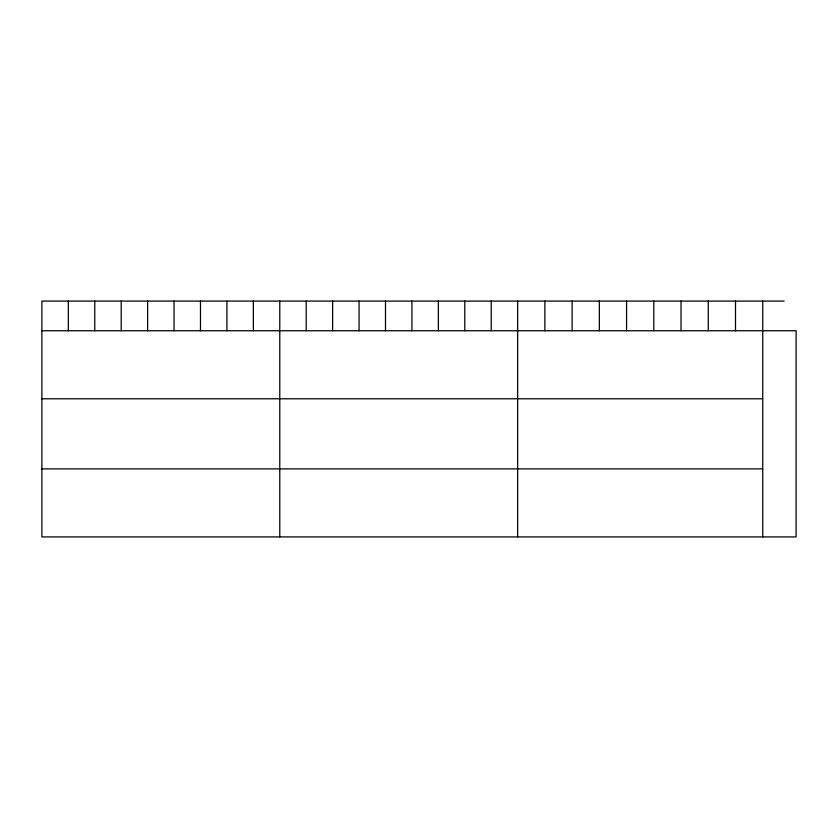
<?xml version="1.0" encoding="UTF-8"?>
<svg xmlns="http://www.w3.org/2000/svg" width="838" height="838" viewBox="0 0 838 838"><rect width="100%" height="100%" fill="white"/><g stroke="black" fill="none" stroke-linecap="round" stroke-linejoin="round"><path stroke-width="1.26" d="M784.179 301.083L41.9 301.083L41.9 536.917L796.1 536.917L796.1 330.748L41.9 330.748M41.9 398.783L762.727 398.783M41.9 468.882L762.727 468.882M762.727 301.083L762.727 536.917M735.502 301.083L735.502 330.748M708.267 301.083L708.267 330.748M681.032 301.083L681.032 330.748M653.808 301.083L653.808 330.748M626.573 301.083L626.573 330.748M599.338 301.083L599.338 330.748M572.113 301.083L572.113 330.748M544.878 301.083L544.878 330.748M517.643 301.083L517.643 536.917M491.215 301.083L491.215 330.748M464.786 301.083L464.786 330.748M438.358 301.083L438.358 330.748M411.929 301.083L411.929 330.748M385.49 301.083L385.49 330.748M359.062 301.083L359.062 330.748M332.634 301.083L332.634 330.748M306.205 301.083L306.205 330.748M279.777 301.083L279.777 536.917M253.338 301.083L253.338 330.748M226.909 301.083L226.909 330.748M200.481 301.083L200.481 330.748M174.053 301.083L174.053 330.748M147.624 301.083L147.624 330.748M121.196 301.083L121.196 330.748M94.757 301.083L94.757 330.748M68.328 301.083L68.328 330.748"/></g></svg>
